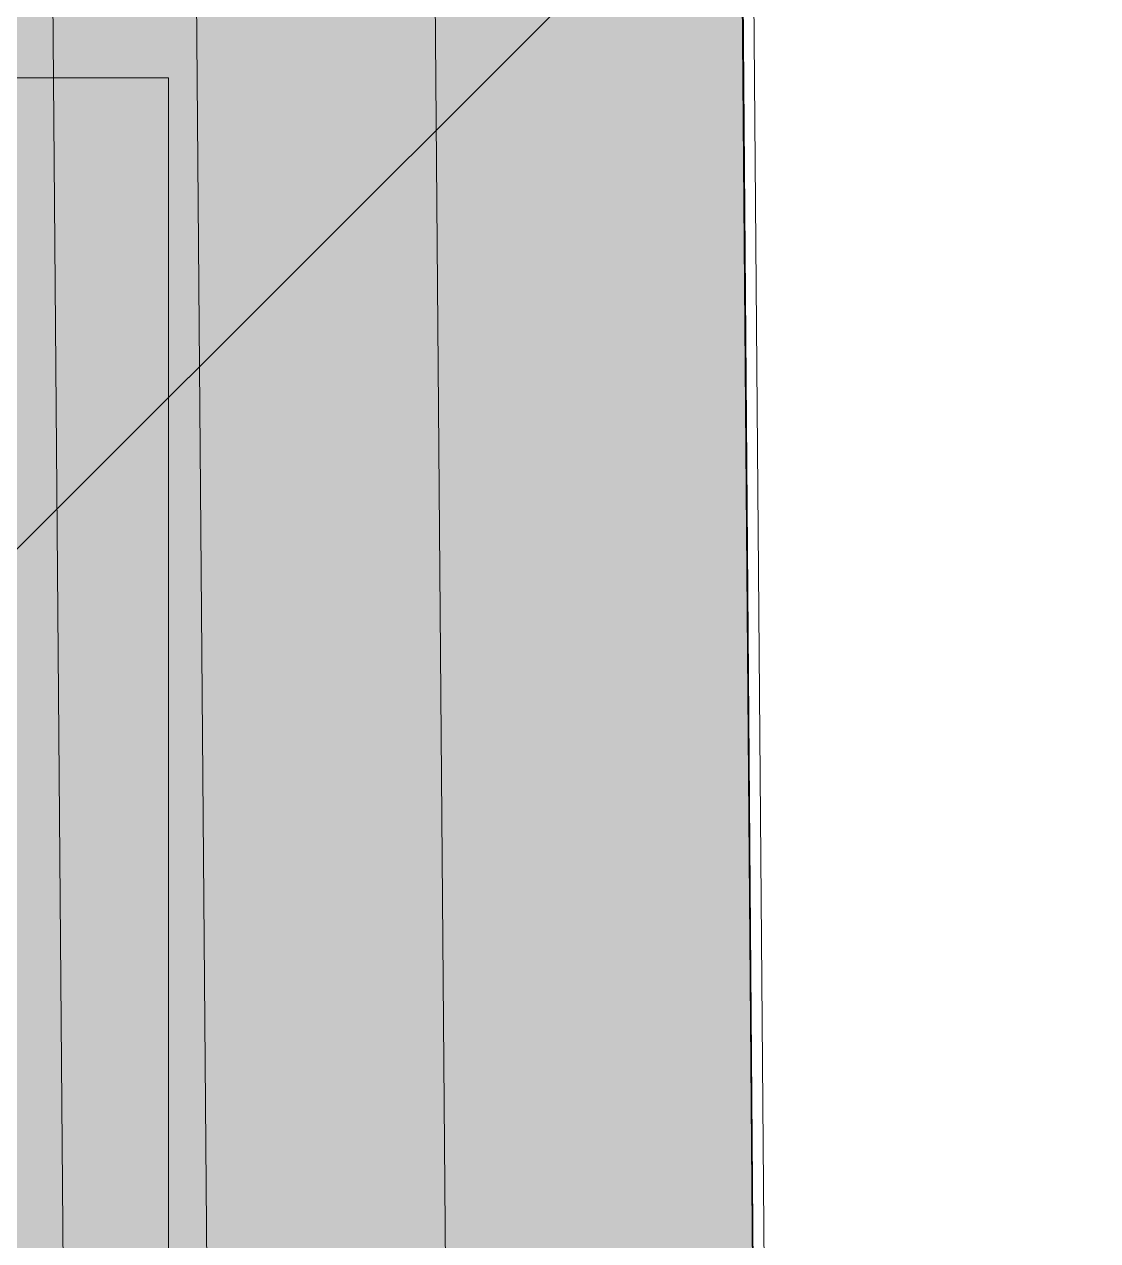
# Model space of a CAD drawing. Header units: millimetres. Extents: x -546 to 1681, y -650 to 1730.
# Drawn here: x 851.645 to 852.318, y 686.42 to 687.183 of the extents above; entities that cross this region are included whole.
import ezdxf

# ---------------------------------------------------------------- set-up
doc = ezdxf.new("R2010")
doc.units = ezdxf.units.MM

msp = doc.modelspace()

# ---------------------------------------------------------------- hatches: boundary and pattern name
at = {"true_color": 0xffffff}
h = msp.add_hatch(color=7, dxfattribs=at)
h.dxf.hatch_style = 2
h.paths.add_polyline_path([(851.3163, 697.00984), (852.0163, 697.00984), (852.3063, 661.11478), (851.6063, 661.12578)])

# ---------------------------------------------------------------- linework, layer by layer
at = {"color": 7, "lineweight": 0}
for points in [[(851.8483, 717.80987), (852.3123, 660.41378)], [(851.6573, 717.51087), (852.1183, 660.55578)], [(852.3183, 660.55778), (851.8573, 717.51187)], [(852.3063, 661.11478), (852.0103, 697.70984)], [(851.5783, 697.62984), (851.8783, 660.59478)], [(851.6683, 697.63084), (851.9683, 660.59578)], [(851.4003, 686.61482), (852.0953, 687.30882)]]:
    msp.add_lwpolyline(points, dxfattribs=at)
at = {"color": 8, "lineweight": 0, "true_color": 0x7f7f7f}
for points in [[(851.7353, 687.14982), (848.7353, 687.14982)], [(851.7353, 684.14982), (851.7353, 687.14982)]]:
    msp.add_lwpolyline(points, dxfattribs=at)

doc.saveas('drawing.dxf')
